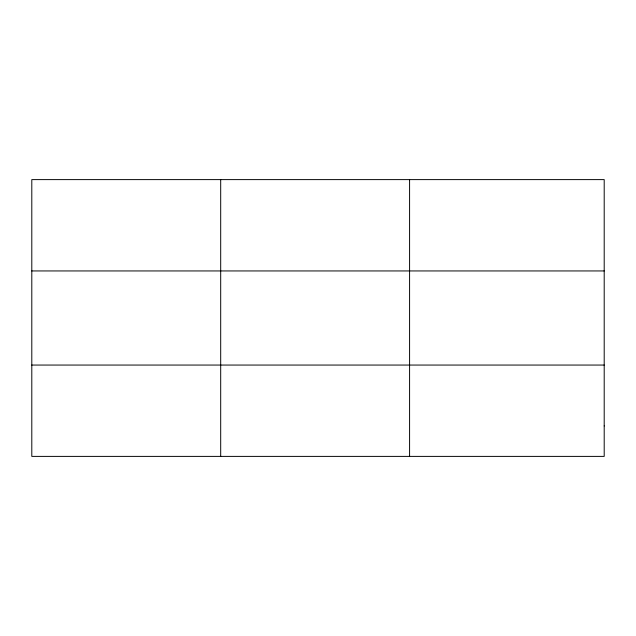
<?xml version="1.0" encoding="UTF-8"?>
<svg xmlns="http://www.w3.org/2000/svg" width="636" height="636" viewBox="0 0 636 636"><rect width="100%" height="100%" fill="white"/><g stroke="black" fill="none" stroke-linecap="round" stroke-linejoin="round"><path stroke-width="0.95" d="M220.692 456.394L220.692 179.606M409.584 456.394L409.584 179.606M31.8 270.944L604.2 270.944M31.8 365.056L604.2 365.056M604.2 425.945L604.2 456.394L31.8 456.394L31.8 179.606L604.2 179.606L604.2 425.945"/></g></svg>
